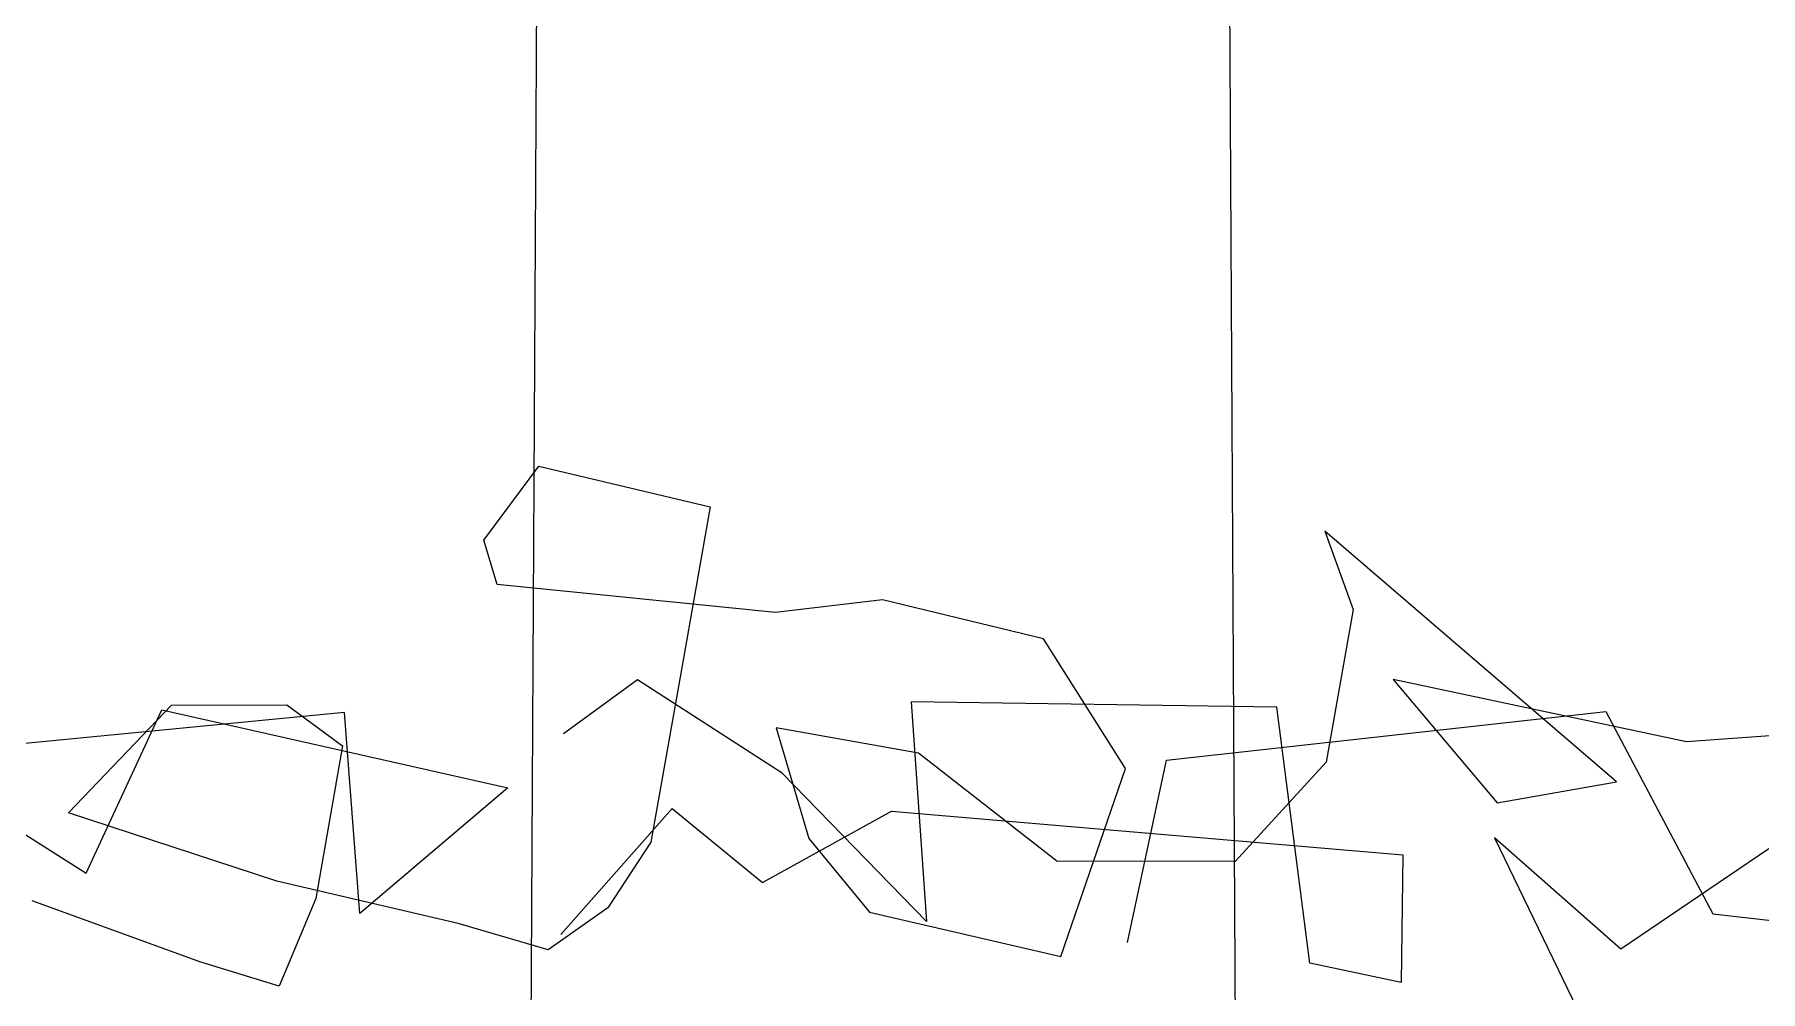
# Model space of a CAD drawing. Extents: x -1568 to -728, y -1287 to -990.
# Drawn here: x -1018.063 to -1016.553, y -1147.886 to -1147.048 of the extents above; entities that cross this region are included whole.
import ezdxf

# ---------------------------------------------------------------- set-up
doc = ezdxf.new("R2010")
doc.units = 0
doc.header["$LTSCALE"] = 5
doc.layers.get('0').update_dxf_attribs({"linetype": 'CONTINUOUS'})
for name, color, linetype in [('fz', 7, 'CONTINUOUS'), ('植物', 3, 'CONTINUOUS'), ('灯杆', 4, 'CONTINUOUS')]:
    doc.layers.add(name, color=color, linetype=linetype)
doc.layers.add('标注', color=4, linetype='CONTINUOUS', lineweight=15)

# ---------------------------------------------------------------- blocks, each defined once
blk = doc.blocks.new('双头路灯')
at = {"layer": '灯杆'}
for p, q in [((-0.3139, 0), (-0.1519, 28.9096)), ((0.1519, 28.9096), (0.3139, 0))]:
    blk.add_line(p, q, dxfattribs=at)
blk = doc.blocks.new('A$C3A3013BA')
at = {"layer": '植物', "color": 3}
for p, q in [((5023.9, 9212.4), (5060.7, 9377.9)), ((5060.7, 9377.9), (5207.9, 9359.5)), ((5207.9, 9359.5), (5520.7, 9304.4)), ((4508.6, 9138.9), (4600.6, 9230.8)), ((4600.6, 9230.8), (4766.2, 9212.4)), ((4766.2, 9212.4), (5097.5, 9194.1)), ((5023.9, 8936.6), (5023.9, 9212.4)), ((5097.5, 9194.1), (5483.9, 9138.9)), ((4453.4, 9010.2), (4508.6, 9138.9)), ((5483.9, 9138.9), (5336.7, 8918.2)), ((3698.9, 9083.7), (3643.7, 8734.4)), ((4048.5, 9065.3), (3698.9, 9083.7)), ((4177.4, 8955), (4048.5, 9065.3)), ((4453.4, 8697.6), (4453.4, 9010.2)), ((4269.4, 8771.1), (4177.4, 8955)), ((3422.9, 8863.1), (3735.7, 8918.2)), ((3735.7, 8918.2), (4011.7, 8771.1)), ((5134.3, 8881.5), (5023.9, 8936.6)), ((5336.7, 8918.2), (5134.3, 8881.5)), ((3294, 8660.8), (3422.9, 8863.1)), ((4011.7, 8771.1), (4269.4, 8771.1)), ((3643.7, 8734.4), (3827.7, 8532.1)), ((2981.2, 8679.2), (2778.8, 8605.6)), ((3202, 8495.3), (2981.2, 8679.2)), ((4453.4, 8403.4), (4453.4, 8697.6)), ((3294, 8385), (3294, 8660.8)), ((2778.8, 8605.6), (3367.7, 8256.3)), ((4306.2, 8568.9), (4803, 8605.6)), ((4803, 8605.6), (4839.9, 8532.1)), ((4122.2, 8513.7), (4306.2, 8568.9)), ((3827.7, 8532.1), (4122.2, 8513.7)), ((4839.9, 8532.1), (4766.2, 8385)), ((2447.5, 8458.5), (2668.4, 8513.7)), ((2668.4, 8513.7), (3202, 8495.3)), ((4766.2, 8385), (4453.4, 8403.4)), ((3367.7, 8256.3), (3294, 8385))]:
    blk.add_line(p, q, dxfattribs=at)
blk = doc.blocks.new('LIM43')
at = {"color": 98}
for p, q in [((942286.8134, 2579500.7827), (942286.7487, 2579500.7356)), ((942286.9403, 2579500.701), (942286.8134, 2579500.7827)), ((942286.557, 2579500.7542), (942286.2685, 2579500.7261)), ((942286.331, 2579500.6134), (942286.397, 2579500.7564)), ((942286.397, 2579500.7564), (942286.7001, 2579500.6883)), ((942286.5706, 2579500.5781), (942286.557, 2579500.7542)), ((942287.3732, 2579500.759), (942287.0532, 2579500.7634)), ((942287.0532, 2579500.7634), (942287.0666, 2579500.5713)), ((942287.2765, 2579500.7124), (942287.6612, 2579500.7551)), ((942287.4021, 2579500.5348), (942287.3732, 2579500.759)), ((942287.6612, 2579500.7551), (942287.7548, 2579500.5779)), ((942286.1247, 2579500.7441), (942286.331, 2579500.6134)), ((942287.2424, 2579500.5529), (942287.2765, 2579500.7124)), ((942287.0666, 2579500.5713), (942286.9403, 2579500.701)), ((942286.7001, 2579500.6883), (942286.5706, 2579500.5781)), ((942286.7463, 2579500.5597), (942286.8439, 2579500.6703)), ((942286.8439, 2579500.6703), (942286.923, 2579500.6053)), ((942286.923, 2579500.6053), (942287.0359, 2579500.6677)), ((942287.0359, 2579500.6677), (942287.4835, 2579500.6296)), ((942287.6744, 2579500.547), (942287.5637, 2579500.6445)), ((942287.5637, 2579500.6445), (942287.766, 2579500.226)), ((942287.8359, 2579500.6568), (942287.6744, 2579500.547)), ((942287.4835, 2579500.6296), (942287.4819, 2579500.5177)), ((942287.7548, 2579500.5779), (942287.9146, 2579500.5598)), ((942287.4819, 2579500.5177), (942287.4021, 2579500.5348))]:
    blk.add_line(p, q, dxfattribs=at)

msp = doc.modelspace()

# ---------------------------------------------------------------- block references
at = {"layer": 'fz'}
msp.add_blockref('LIM43', (-943304.34916, -2580648.39614), dxfattribs=at)
at = {"layer": '标注', "xscale": -1}
msp.add_blockref('双头路灯', (-1017.32053, -1148.89041), dxfattribs=at)
at = {"layer": '植物', "color": 4, "xscale": 0.0004915199845806296, "yscale": 0.0004915199242532253, "zscale": 0.0004915200000000004, "rotation": 170.0000031482475}
msp.add_blockref('A$C3A3013BA', (-1014.59914, -1143.77419), dxfattribs=at)

doc.saveas('drawing.dxf')
